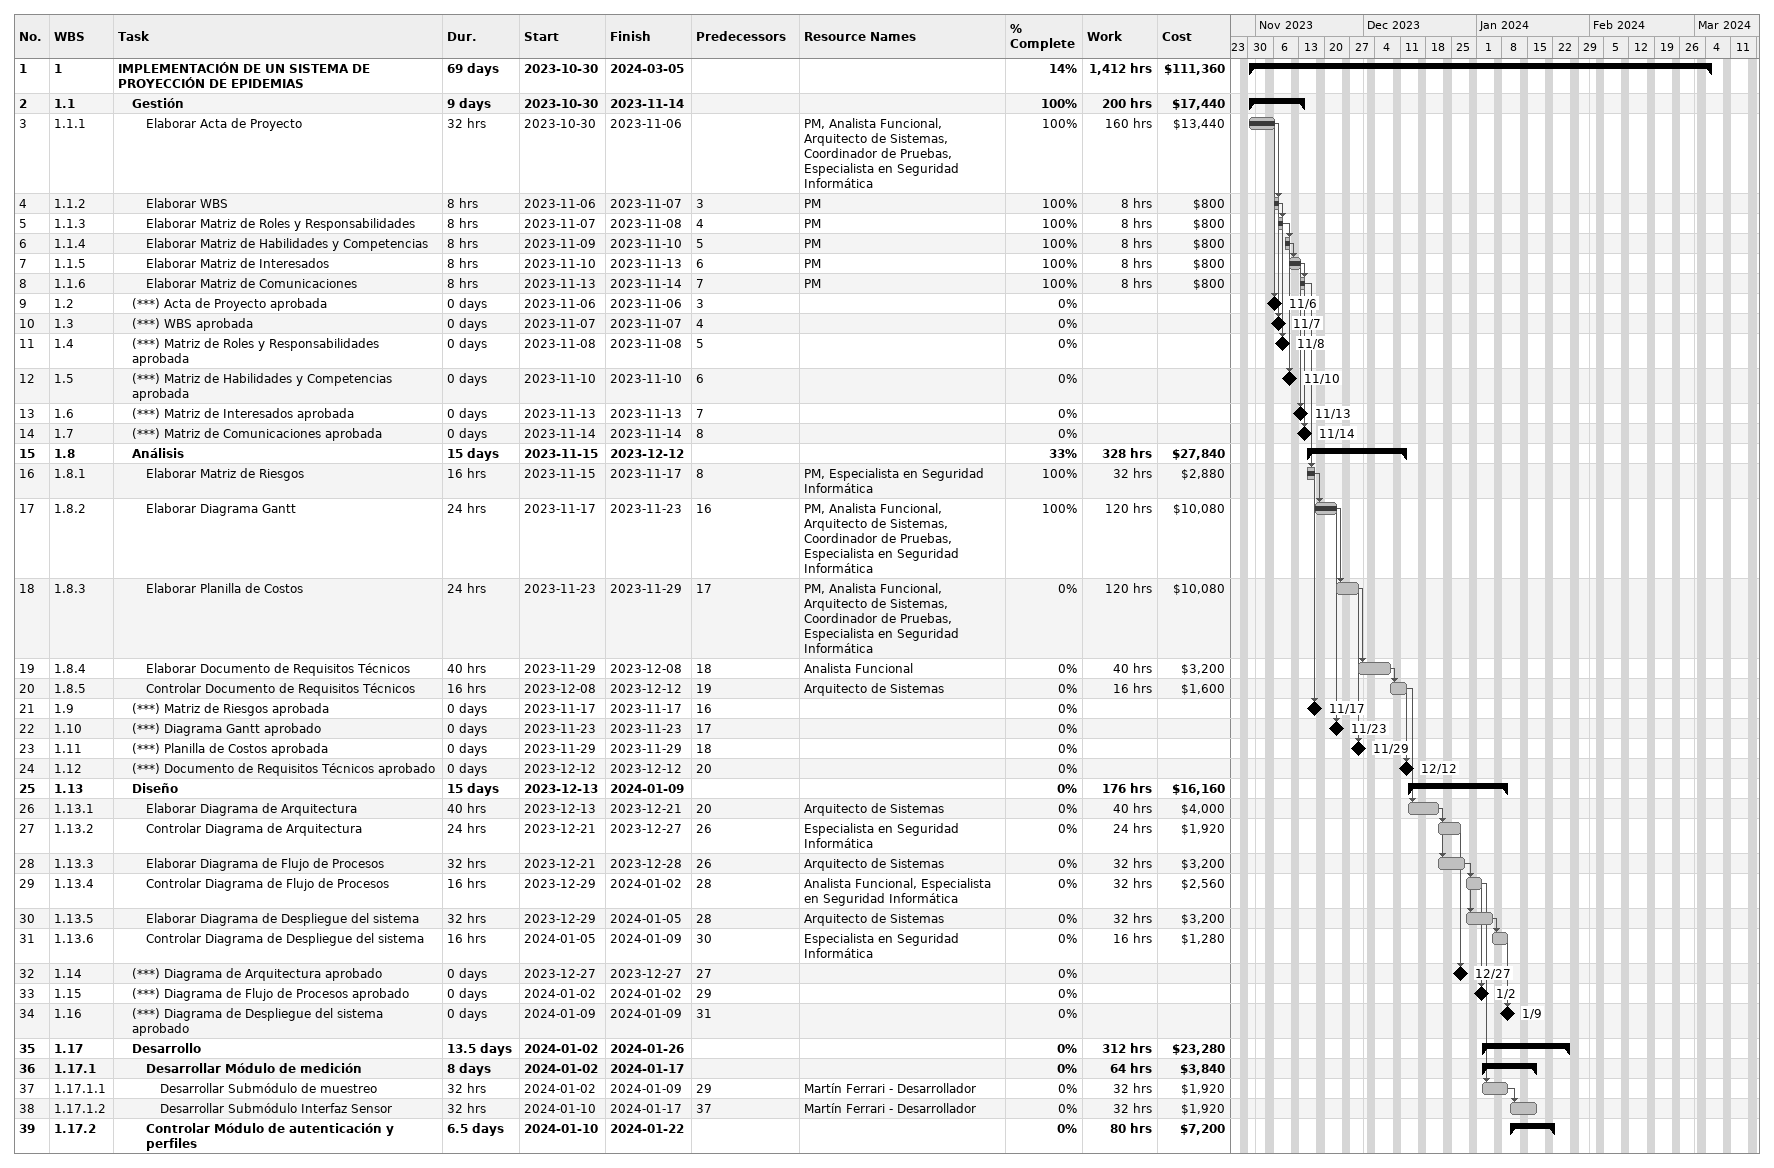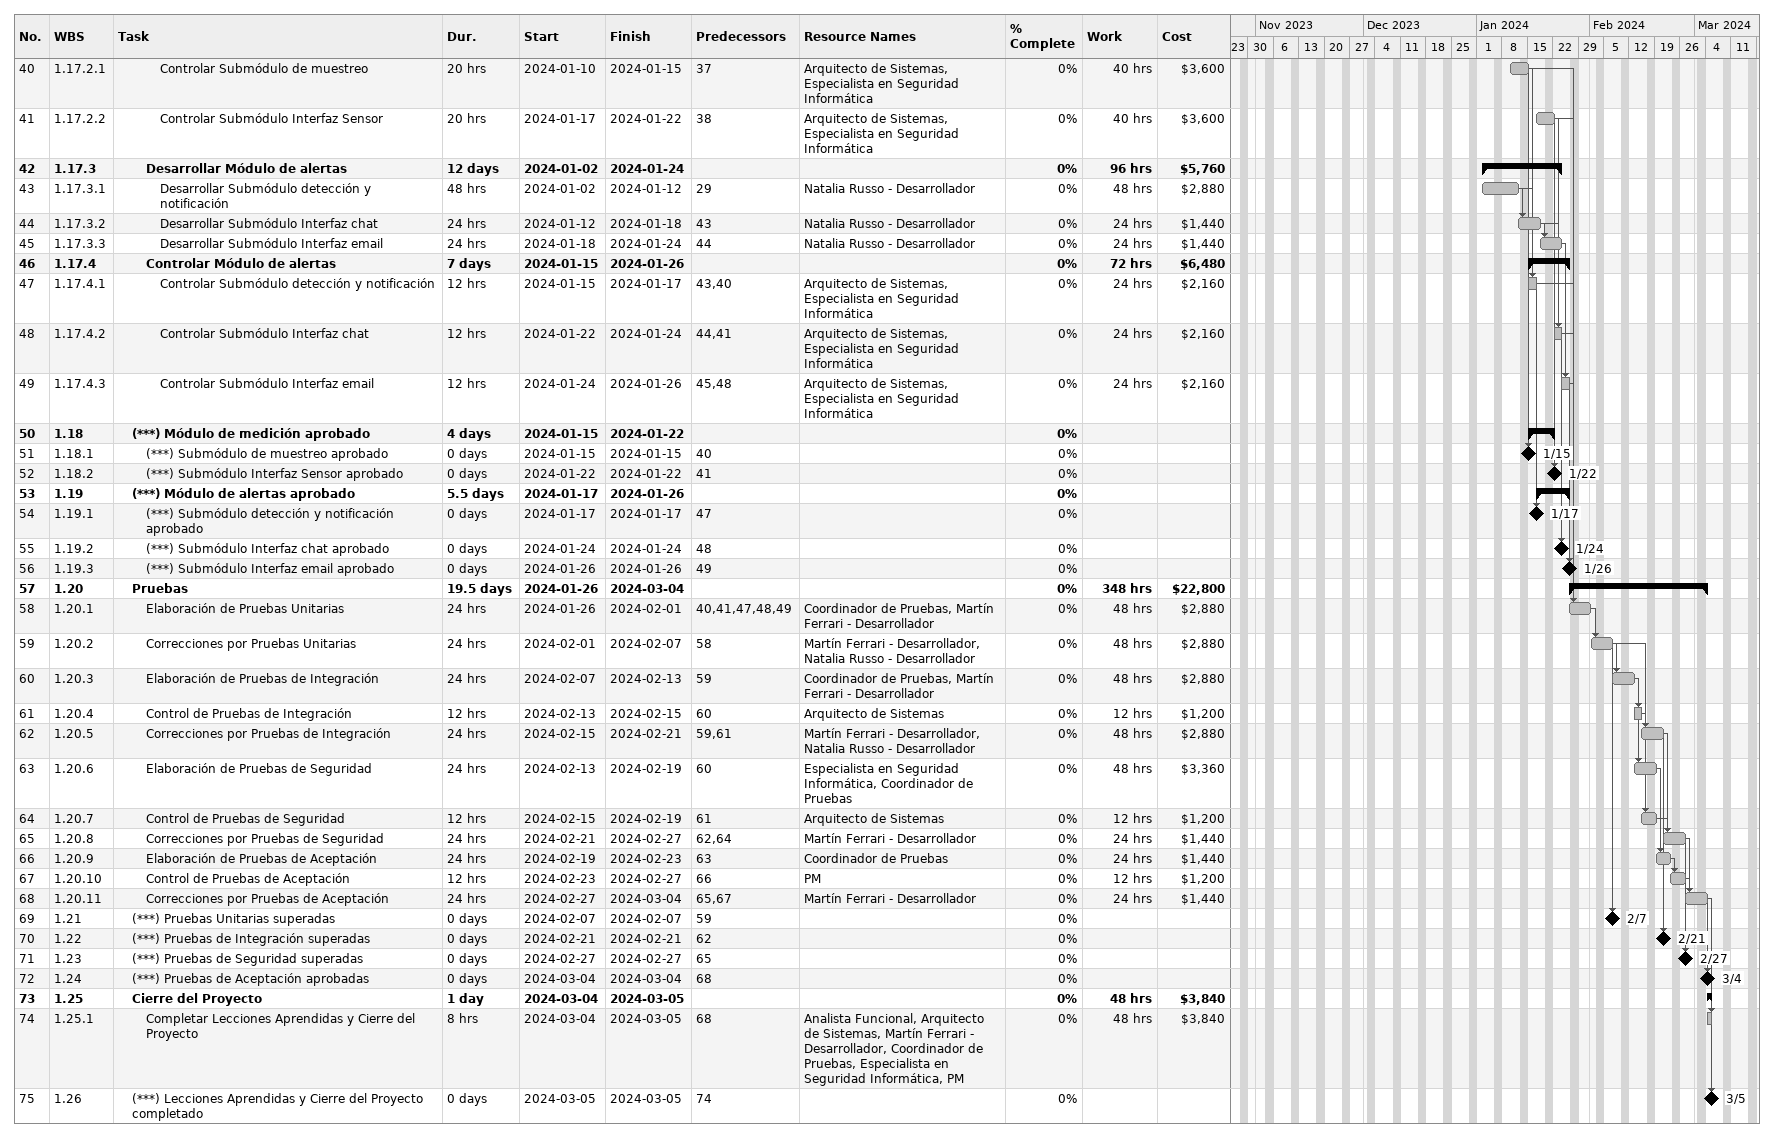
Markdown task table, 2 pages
| ID | WBS | Task | Duration | Start | Finish | Predecessors | Resources | % complete | Work (h) | Cost ($) |
|---|---|---|---|---|---|---|---|---|---|---|
| 1 | 1 | **IMPLEMENTACIÓN DE UN SISTEMA DE PROYECCIÓN DE EPIDEMIAS** | 69d | 2023-10-30 | 2024-03-05 |  |  | 14 | 1412 | 111360 |
| 2 | 1.1 | **Gestión** | 9d | 2023-10-30 | 2023-11-14 |  |  | 100 | 200 | 17440 |
| 3 | 1.1.1 | Elaborar Acta de Proyecto | 32h | 2023-10-30 | 2023-11-06 |  | PM, Analista Funcional, Arquitecto de Sistemas, Coordinador de Pruebas, Especialista en Seguridad Informática | 100 | 160 | 13440 |
| 4 | 1.1.2 | Elaborar WBS | 8h | 2023-11-06 | 2023-11-07 | 3 | PM | 100 | 8 | 800 |
| 5 | 1.1.3 | Elaborar Matriz de Roles y Responsabilidades | 8h | 2023-11-07 | 2023-11-08 | 4 | PM | 100 | 8 | 800 |
| 6 | 1.1.4 | Elaborar Matriz de Habilidades y Competencias | 8h | 2023-11-09 | 2023-11-10 | 5 | PM | 100 | 8 | 800 |
| 7 | 1.1.5 | Elaborar Matriz de Interesados | 8h | 2023-11-10 | 2023-11-13 | 6 | PM | 100 | 8 | 800 |
| 8 | 1.1.6 | Elaborar Matriz de Comunicaciones | 8h | 2023-11-13 | 2023-11-14 | 7 | PM | 100 | 8 | 800 |
| 9 | 1.2 | (***) Acta de Proyecto aprobada | 0d | 2023-11-06 | 2023-11-06 | 3 |  | 0 |  |  |
| 10 | 1.3 | (***) WBS aprobada | 0d | 2023-11-07 | 2023-11-07 | 4 |  | 0 |  |  |
| 11 | 1.4 | (***) Matriz de Roles y Responsabilidades aprobada | 0d | 2023-11-08 | 2023-11-08 | 5 |  | 0 |  |  |
| 12 | 1.5 | (***) Matriz de Habilidades y Competencias aprobada | 0d | 2023-11-10 | 2023-11-10 | 6 |  | 0 |  |  |
| 13 | 1.6 | (***) Matriz de Interesados aprobada | 0d | 2023-11-13 | 2023-11-13 | 7 |  | 0 |  |  |
| 14 | 1.7 | (***) Matriz de Comunicaciones aprobada | 0d | 2023-11-14 | 2023-11-14 | 8 |  | 0 |  |  |
| 15 | 1.8 | **Análisis** | 15d | 2023-11-15 | 2023-12-12 |  |  | 33 | 328 | 27840 |
| 16 | 1.8.1 | Elaborar Matriz de Riesgos | 16h | 2023-11-15 | 2023-11-17 | 8 | PM, Especialista en Seguridad Informática | 100 | 32 | 2880 |
| 17 | 1.8.2 | Elaborar Diagrama Gantt | 24h | 2023-11-17 | 2023-11-23 | 16 | PM, Analista Funcional, Arquitecto de Sistemas, Coordinador de Pruebas, Especialista en Seguridad Informática | 100 | 120 | 10080 |
| 18 | 1.8.3 | Elaborar Planilla de Costos | 24h | 2023-11-23 | 2023-11-29 | 17 | PM, Analista Funcional, Arquitecto de Sistemas, Coordinador de Pruebas, Especialista en Seguridad Informática | 0 | 120 | 10080 |
| 19 | 1.8.4 | Elaborar Documento de Requisitos Técnicos | 40h | 2023-11-29 | 2023-12-08 | 18 | Analista Funcional | 0 | 40 | 3200 |
| 20 | 1.8.5 | Controlar Documento de Requisitos Técnicos | 16h | 2023-12-08 | 2023-12-12 | 19 | Arquitecto de Sistemas | 0 | 16 | 1600 |
| 21 | 1.9 | (***) Matriz de Riesgos aprobada | 0d | 2023-11-17 | 2023-11-17 | 16 |  | 0 |  |  |
| 22 | 1.10 | (***) Diagrama Gantt aprobado | 0d | 2023-11-23 | 2023-11-23 | 17 |  | 0 |  |  |
| 23 | 1.11 | (***) Planilla de Costos aprobada | 0d | 2023-11-29 | 2023-11-29 | 18 |  | 0 |  |  |
| 24 | 1.12 | (***) Documento de Requisitos Técnicos aprobado | 0d | 2023-12-12 | 2023-12-12 | 20 |  | 0 |  |  |
| 25 | 1.13 | **Diseño** | 15d | 2023-12-13 | 2024-01-09 |  |  | 0 | 176 | 16160 |
| 26 | 1.13.1 | Elaborar Diagrama de Arquitectura | 40h | 2023-12-13 | 2023-12-21 | 20 | Arquitecto de Sistemas | 0 | 40 | 4000 |
| 27 | 1.13.2 | Controlar Diagrama de Arquitectura | 24h | 2023-12-21 | 2023-12-27 | 26 | Especialista en Seguridad Informática | 0 | 24 | 1920 |
| 28 | 1.13.3 | Elaborar Diagrama de Flujo de Procesos | 32h | 2023-12-21 | 2023-12-28 | 26 | Arquitecto de Sistemas | 0 | 32 | 3200 |
| 29 | 1.13.4 | Controlar Diagrama de Flujo de Procesos | 16h | 2023-12-29 | 2024-01-02 | 28 | Analista Funcional, Especialista en Seguridad Informática | 0 | 32 | 2560 |
| 30 | 1.13.5 | Elaborar Diagrama de Despliegue del sistema | 32h | 2023-12-29 | 2024-01-05 | 28 | Arquitecto de Sistemas | 0 | 32 | 3200 |
| 31 | 1.13.6 | Controlar Diagrama de Despliegue del sistema | 16h | 2024-01-05 | 2024-01-09 | 30 | Especialista en Seguridad Informática | 0 | 16 | 1280 |
| 32 | 1.14 | (***) Diagrama de Arquitectura aprobado | 0d | 2023-12-27 | 2023-12-27 | 27 |  | 0 |  |  |
| 33 | 1.15 | (***) Diagrama de Flujo de Procesos aprobado | 0d | 2024-01-02 | 2024-01-02 | 29 |  | 0 |  |  |
| 34 | 1.16 | (***) Diagrama de Despliegue del sistema aprobado | 0d | 2024-01-09 | 2024-01-09 | 31 |  | 0 |  |  |
| 35 | 1.17 | **Desarrollo** | 13.5d | 2024-01-02 | 2024-01-26 |  |  | 0 | 312 | 23280 |
| 36 | 1.17.1 | **Desarrollar Módulo de medición** | 8d | 2024-01-02 | 2024-01-17 |  |  | 0 | 64 | 3840 |
| 37 | 1.17.1.1 | Desarrollar Submódulo de muestreo | 32h | 2024-01-02 | 2024-01-09 | 29 | Martín Ferrari - Desarrollador | 0 | 32 | 1920 |
| 38 | 1.17.1.2 | Desarrollar Submódulo Interfaz Sensor | 32h | 2024-01-10 | 2024-01-17 | 37 | Martín Ferrari - Desarrollador | 0 | 32 | 1920 |
| 39 | 1.17.2 | **Controlar Módulo de autenticación y perfiles** | 6.5d | 2024-01-10 | 2024-01-22 |  |  | 0 | 80 | 7200 |
| 40 | 1.17.2.1 | Controlar Submódulo de muestreo | 20h | 2024-01-10 | 2024-01-15 | 37 | Arquitecto de Sistemas, Especialista en Seguridad Informática | 0 | 40 | 3600 |
| 41 | 1.17.2.2 | Controlar Submódulo Interfaz Sensor | 20h | 2024-01-17 | 2024-01-22 | 38 | Arquitecto de Sistemas, Especialista en Seguridad Informática | 0 | 40 | 3600 |
| 42 | 1.17.3 | **Desarrollar Módulo de alertas** | 12d | 2024-01-02 | 2024-01-24 |  |  | 0 | 96 | 5760 |
| 43 | 1.17.3.1 | Desarrollar Submódulo detección y notificación | 48h | 2024-01-02 | 2024-01-12 | 29 | Natalia Russo - Desarrollador | 0 | 48 | 2880 |
| 44 | 1.17.3.2 | Desarrollar Submódulo Interfaz chat | 24h | 2024-01-12 | 2024-01-18 | 43 | Natalia Russo - Desarrollador | 0 | 24 | 1440 |
| 45 | 1.17.3.3 | Desarrollar Submódulo Interfaz email | 24h | 2024-01-18 | 2024-01-24 | 44 | Natalia Russo - Desarrollador | 0 | 24 | 1440 |
| 46 | 1.17.4 | **Controlar Módulo de alertas** | 7d | 2024-01-15 | 2024-01-26 |  |  | 0 | 72 | 6480 |
| 47 | 1.17.4.1 | Controlar Submódulo detección y notificación | 12h | 2024-01-15 | 2024-01-17 | 43, 40 | Arquitecto de Sistemas, Especialista en Seguridad Informática | 0 | 24 | 2160 |
| 48 | 1.17.4.2 | Controlar Submódulo Interfaz chat | 12h | 2024-01-22 | 2024-01-24 | 44, 41 | Arquitecto de Sistemas, Especialista en Seguridad Informática | 0 | 24 | 2160 |
| 49 | 1.17.4.3 | Controlar Submódulo Interfaz email | 12h | 2024-01-24 | 2024-01-26 | 45, 48 | Arquitecto de Sistemas, Especialista en Seguridad Informática | 0 | 24 | 2160 |
| 50 | 1.18 | **(***) Módulo de medición aprobado** | 4d | 2024-01-15 | 2024-01-22 |  |  | 0 |  |  |
| 51 | 1.18.1 | (***) Submódulo de muestreo aprobado | 0d | 2024-01-15 | 2024-01-15 | 40 |  | 0 |  |  |
| 52 | 1.18.2 | (***) Submódulo Interfaz Sensor aprobado | 0d | 2024-01-22 | 2024-01-22 | 41 |  | 0 |  |  |
| 53 | 1.19 | **(***) Módulo de alertas aprobado** | 5.5d | 2024-01-17 | 2024-01-26 |  |  | 0 |  |  |
| 54 | 1.19.1 | (***) Submódulo detección y notificación aprobado | 0d | 2024-01-17 | 2024-01-17 | 47 |  | 0 |  |  |
| 55 | 1.19.2 | (***) Submódulo Interfaz chat aprobado | 0d | 2024-01-24 | 2024-01-24 | 48 |  | 0 |  |  |
| 56 | 1.19.3 | (***) Submódulo Interfaz email aprobado | 0d | 2024-01-26 | 2024-01-26 | 49 |  | 0 |  |  |
| 57 | 1.20 | **Pruebas** | 19.5d | 2024-01-26 | 2024-03-04 |  |  | 0 | 348 | 22800 |
| 58 | 1.20.1 | Elaboración de Pruebas Unitarias | 24h | 2024-01-26 | 2024-02-01 | 40, 41, 47, 48, 49 | Coordinador de Pruebas, Martín Ferrari - Desarrollador | 0 | 48 | 2880 |
| 59 | 1.20.2 | Correcciones por Pruebas Unitarias | 24h | 2024-02-01 | 2024-02-07 | 58 | Martín Ferrari - Desarrollador, Natalia Russo - Desarrollador | 0 | 48 | 2880 |
| 60 | 1.20.3 | Elaboración de Pruebas de Integración | 24h | 2024-02-07 | 2024-02-13 | 59 | Coordinador de Pruebas, Martín Ferrari - Desarrollador | 0 | 48 | 2880 |
| 61 | 1.20.4 | Control de Pruebas de Integración | 12h | 2024-02-13 | 2024-02-15 | 60 | Arquitecto de Sistemas | 0 | 12 | 1200 |
| 62 | 1.20.5 | Correcciones por Pruebas de Integración | 24h | 2024-02-15 | 2024-02-21 | 59, 61 | Martín Ferrari - Desarrollador, Natalia Russo - Desarrollador | 0 | 48 | 2880 |
| 63 | 1.20.6 | Elaboración de Pruebas de Seguridad | 24h | 2024-02-13 | 2024-02-19 | 60 | Especialista en Seguridad Informática, Coordinador de Pruebas | 0 | 48 | 3360 |
| 64 | 1.20.7 | Control de Pruebas de Seguridad | 12h | 2024-02-15 | 2024-02-19 | 61 | Arquitecto de Sistemas | 0 | 12 | 1200 |
| 65 | 1.20.8 | Correcciones por Pruebas de Seguridad | 24h | 2024-02-21 | 2024-02-27 | 62, 64 | Martín Ferrari - Desarrollador | 0 | 24 | 1440 |
| 66 | 1.20.9 | Elaboración de Pruebas de Aceptación | 24h | 2024-02-19 | 2024-02-23 | 63 | Coordinador de Pruebas | 0 | 24 | 1440 |
| 67 | 1.20.10 | Control de Pruebas de Aceptación | 12h | 2024-02-23 | 2024-02-27 | 66 | PM | 0 | 12 | 1200 |
| 68 | 1.20.11 | Correcciones por Pruebas de Aceptación | 24h | 2024-02-27 | 2024-03-04 | 65, 67 | Martín Ferrari - Desarrollador | 0 | 24 | 1440 |
| 69 | 1.21 | (***) Pruebas Unitarias superadas | 0d | 2024-02-07 | 2024-02-07 | 59 |  | 0 |  |  |
| 70 | 1.22 | (***) Pruebas de Integración superadas | 0d | 2024-02-21 | 2024-02-21 | 62 |  | 0 |  |  |
| 71 | 1.23 | (***) Pruebas de Seguridad superadas | 0d | 2024-02-27 | 2024-02-27 | 65 |  | 0 |  |  |
| 72 | 1.24 | (***) Pruebas de Aceptación aprobadas | 0d | 2024-03-04 | 2024-03-04 | 68 |  | 0 |  |  |
| 73 | 1.25 | **Cierre del Proyecto** | 1d | 2024-03-04 | 2024-03-05 |  |  | 0 | 48 | 3840 |
| 74 | 1.25.1 | Completar Lecciones Aprendidas y Cierre del Proyecto | 8h | 2024-03-04 | 2024-03-05 | 68 | Analista Funcional, Arquitecto de Sistemas, Martín Ferrari - Desarrollador, Coordinador de Pruebas, Especialista en Seguridad Informática, PM | 0 | 48 | 3840 |
| 75 | 1.26 | (***) Lecciones Aprendidas y Cierre del Proyecto completado | 0d | 2024-03-05 | 2024-03-05 | 74 |  | 0 |  |  |
